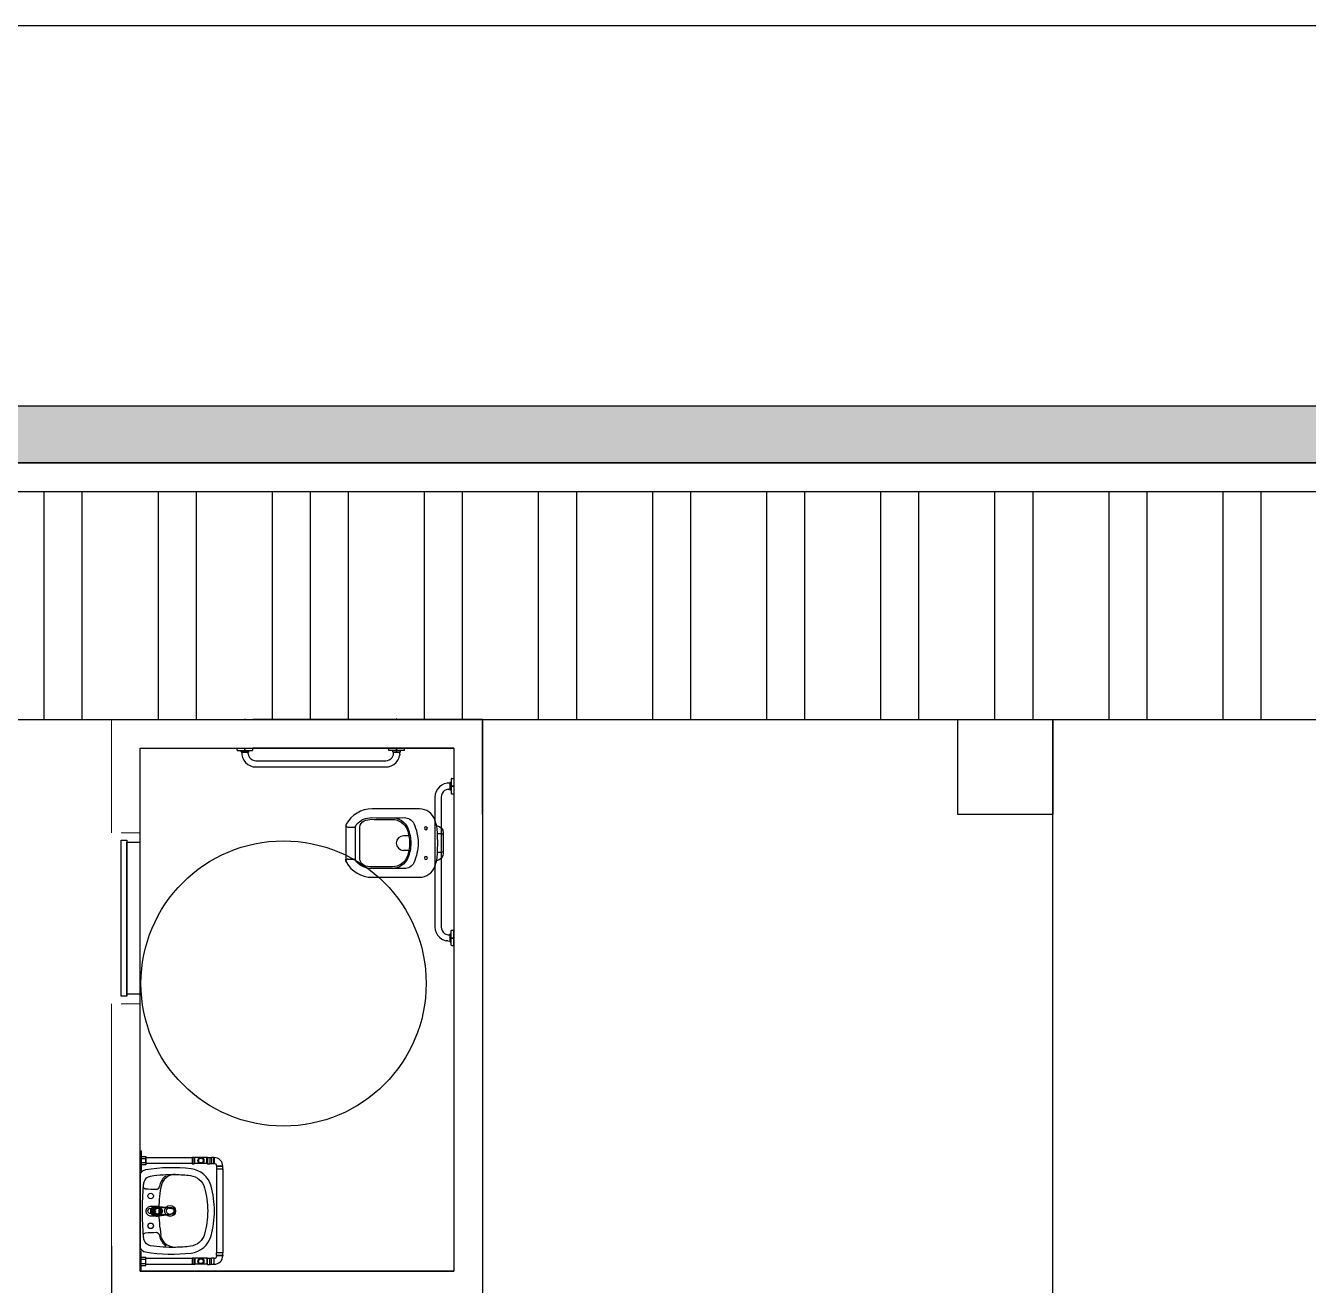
# Model space of a CAD drawing. Header units: inches. Extents: x -55 to 600, y -103 to 167.
# Drawn here: x 319.07 to 325.81, y 60.07 to 66.7 of the extents above; entities that cross this region are included whole.
import ezdxf

# ---------------------------------------------------------------- set-up
doc = ezdxf.new("R2010")
doc.units = ezdxf.units.IN
doc.header["$MEASUREMENT"] = 0
doc.linetypes.add('ACAD_ISO02W100', pattern=[15, 12, -3])
doc.linetypes.add('CONTINU', pattern=[0])
doc.layers.add('01', color=7, linetype='Continuous')

msp = doc.modelspace()

# ---------------------------------------------------------------- hatches: boundary and pattern name
h = msp.add_hatch()
h.set_pattern_fill('AR-SAND', scale=0.05)
h.set_pattern_definition([(37.5, (107.191186, 48.32949), (-0.003149668, 0.096341188), [0, -0.076, 0, -0.085, 0, -0.08125]), (7.5, (107.19119, 48.32949), (0.088488835, 0.1411073), [0, -0.041, 0, -0.0685, 0, -0.02625]), (327.5, (107.12969, 48.32949), (0.155707093, 0.000282953), [0, -0.025, 0, -0.09, 0, -0.1175]), (317.5, (107.12969, 48.32949), (0.15030633, 0.04388378), [0, -0.0125, 0, -0.059, 0, -0.0675])])
h.paths.add_polyline_path([(336.9784, 64.7009), (272.0784, 64.7009), (272.0784, 64.4009), (336.9784, 64.4009)])

# ---------------------------------------------------------------- linework, layer by layer
for p, q in [((266.9784, 66.7009), (341.9784, 66.7009)), ((272.0784, 64.7009), (341.9784, 64.7009)), ((272.3784, 64.4009), (336.6784, 64.4009)), ((308.7059, 64.2509), (336.5284, 64.2509)), ((308.7059, 64.2509), (336.5284, 64.2509)), ((308.7059, 63.0509), (335.3284, 63.0509)), ((321.4672, 62.5509), (321.4672, 63.0509)), ((321.4672, 63.0509), (321.4672, 60.2809)), ((323.9672, 62.5509), (323.9672, 63.0509)), ((324.4672, 57.0985), (324.4672, 63.0509)), ((321.3172, 62.9009), (321.3172, 60.4309)), ((321.3172, 62.9009), (321.3172, 62.6509)), ((319.5172, 60.2809), (319.5172, 59.8685)), ((321.4672, 60.2809), (321.4672, 59.8685)), ((319.6673, 60.1497), (321.3173, 60.1497)), ((321.4672, 60.1497), (321.4674, 60.1497))]:
    msp.add_line(p, q)
at = {"linetype": 'ACAD_ISO02W100'}
for p, q in [((319.1633, 63.0509), (319.1633, 64.2509)), ((319.3633, 63.0509), (319.3633, 64.2509)), ((319.7633, 63.0509), (319.7633, 64.2509)), ((319.9633, 63.0509), (319.9633, 64.2509)), ((320.3633, 63.0509), (320.3633, 64.2509)), ((320.5633, 63.0509), (320.5633, 64.2509)), ((320.5633, 63.0509), (320.5633, 64.2509)), ((320.7633, 63.0509), (320.7633, 64.2509)), ((321.1633, 63.0509), (321.1633, 64.2509)), ((321.3633, 63.0509), (321.3633, 64.2509)), ((321.7633, 63.0509), (321.7633, 64.2509)), ((321.9633, 63.0509), (321.9633, 64.2509)), ((322.3633, 63.0509), (322.3633, 64.2509)), ((322.3633, 63.0509), (322.3633, 64.2509)), ((322.5633, 63.0509), (322.5633, 64.2509)), ((322.5633, 63.0509), (322.5633, 64.2509)), ((322.9633, 63.0509), (322.9633, 64.2509)), ((323.1633, 63.0509), (323.1633, 64.2509)), ((323.5633, 63.0509), (323.5633, 64.2509)), ((323.7633, 63.0509), (323.7633, 64.2509)), ((324.1633, 63.0509), (324.1633, 64.2509)), ((324.1633, 63.0509), (324.1633, 64.2508)), ((324.3633, 63.0509), (324.3633, 64.2509)), ((324.3633, 63.0509), (324.3633, 64.2508)), ((324.7633, 63.0509), (324.7633, 64.2508)), ((324.9633, 63.0509), (324.9633, 64.2508)), ((325.3633, 63.0509), (325.3633, 64.2509)), ((325.5633, 63.0509), (325.5633, 64.2509))]:
    msp.add_line(p, q, dxfattribs=at)
at = {"color": 0}
for p, q in [((319.6732, 60.7422), (319.6972, 60.7422)), ((319.6732, 60.7203), (319.6972, 60.7203)), ((319.9524, 60.7478), (319.9549, 60.7471)), ((319.9524, 60.7478), (319.9524, 60.7147)), ((320.0188, 60.7471), (319.9549, 60.7471)), ((319.9549, 60.7154), (319.9549, 60.7471)), ((320.0214, 60.7478), (320.0188, 60.7471)), ((320.0188, 60.7154), (320.0188, 60.7471)), ((320.0214, 60.7478), (320.0334, 60.7478)), ((320.0214, 60.7478), (320.0214, 60.7147)), ((320.0334, 60.7478), (320.0334, 60.7147)), ((320.0334, 60.7471), (320.0424, 60.7471)), ((320.0424, 60.7478), (320.0424, 60.7147)), ((320.0544, 60.7478), (320.0424, 60.7478)), ((320.0544, 60.7147), (320.0544, 60.7478)), ((320.0544, 60.7478), (320.0569, 60.7471)), ((320.0569, 60.7471), (320.0569, 60.7154)), ((319.9525, 60.7147), (319.9549, 60.7154)), ((320.0188, 60.7154), (319.9549, 60.7154)), ((320.0214, 60.7147), (320.0188, 60.7154)), ((320.0214, 60.7147), (320.0334, 60.7147)), ((320.0334, 60.7154), (320.0424, 60.7154)), ((320.0544, 60.7147), (320.0424, 60.7147)), ((320.0544, 60.7147), (320.0569, 60.7154)), ((320.0698, 60.6992), (320.0705, 60.7018)), ((320.1023, 60.7018), (320.0705, 60.7018)), ((320.1029, 60.6992), (320.1023, 60.7018)), ((319.6672, 60.2527), (319.6732, 60.2527)), ((319.6732, 60.1497), (319.6732, 60.2527)), ((320.1029, 60.2452), (320.0698, 60.2452)), ((320.0698, 60.2332), (320.0698, 60.2452)), ((320.1029, 60.2332), (320.1029, 60.2452)), ((319.6732, 60.2231), (319.6972, 60.2231)), ((319.6732, 60.2122), (319.6972, 60.2122)), ((319.6732, 60.1903), (319.6972, 60.1903)), ((319.6732, 60.1794), (319.6972, 60.1794)), ((319.6972, 60.1794), (319.6972, 60.2231)), ((319.6972, 60.2171), (319.9404, 60.2171)), ((319.6972, 60.1854), (319.9404, 60.1854)), ((319.9524, 60.2178), (319.9404, 60.2178)), ((319.9404, 60.2178), (319.9404, 60.1847)), ((319.9524, 60.1847), (319.9404, 60.1847)), ((319.9524, 60.1847), (319.9524, 60.2178)), ((319.9524, 60.1847), (319.9549, 60.1854)), ((319.9525, 60.2178), (319.9549, 60.2171)), ((319.9549, 60.2171), (319.9549, 60.1854)), ((320.0188, 60.2171), (319.9549, 60.2171)), ((320.0188, 60.1854), (319.9549, 60.1854)), ((320.0214, 60.2178), (320.0188, 60.2171)), ((320.0188, 60.2171), (320.0188, 60.1854)), ((320.0214, 60.1847), (320.0188, 60.1854)), ((320.0214, 60.1847), (320.0214, 60.2178)), ((320.0214, 60.2178), (320.0334, 60.2178)), ((320.0214, 60.1847), (320.0334, 60.1847)), ((320.0334, 60.1847), (320.0334, 60.2178)), ((320.0334, 60.2171), (320.0424, 60.2171)), ((320.0334, 60.1854), (320.0424, 60.1854)), ((320.0424, 60.1847), (320.0424, 60.2178)), ((320.0544, 60.2178), (320.0424, 60.2178)), ((320.0544, 60.1847), (320.0424, 60.1847)), ((320.0544, 60.2178), (320.0544, 60.1847)), ((320.0544, 60.2178), (320.0569, 60.2171)), ((320.0544, 60.1847), (320.0569, 60.1853)), ((320.0569, 60.1853), (320.0569, 60.2171)), ((320.0698, 60.2332), (320.1029, 60.2332)), ((320.0698, 60.2332), (320.0705, 60.2307)), ((320.1023, 60.2307), (320.0705, 60.2307)), ((320.1029, 60.2332), (320.1023, 60.2307)), ((319.6672, 60.1497), (319.6732, 60.1497))]:
    msp.add_line(p, q, dxfattribs=at)
at = {"ltscale": 3}
msp.add_line((319.6672, 60.2527), (319.6672, 60.1497), dxfattribs=at)
for points in [[(272.0784, 64.4009), (272.0784, 64.7009), (337.1284, 64.7009)], [(272.0784, 55.8838), (272.0784, 64.7009), (336.9784, 64.7009), (336.9784, 52.7338)], [(336.6784, 64.4009), (272.3784, 64.4009)], [(272.3784, 55.8838), (272.3784, 64.4009), (336.6784, 64.4009)], [(272.5284, 55.7338), (272.5284, 64.2509), (336.5284, 64.2509)], [(335.3284, 64.2509), (335.3284, 44.8354), (273.7284, 44.8354), (273.7284, 63.0509), (335.3284, 63.0509)], [(323.9672, 63.0509), (324.4672, 63.0509), (324.4672, 62.5509), (323.9672, 62.5509)]]:
    msp.add_lwpolyline(points)
at = {"linetype": 'CONTINU'}
for points in [[(320.1783, 63.0509), (320.2595, 63.0509)], [(320.2173, 63.0539), (320.2189, 63.0539)], [(321.4672, 63.0509), (320.2595, 63.0509)], [(321.018, 63.0539), (321.0165, 63.0539)], [(320.1783, 62.9009), (320.2595, 62.9009)], [(320.1783, 62.8897), (320.1783, 62.9009)], [(320.1783, 62.8897), (320.1785, 62.8887)], [(320.1785, 62.8887), (320.1793, 62.888)], [(320.1793, 62.888), (320.1803, 62.8877)], [(320.1803, 62.8877), (320.2173, 62.8877)], [(320.1988, 62.8818), (320.1988, 62.8877)], [(320.1988, 62.8818), (320.2386, 62.8818)], [(320.1988, 62.8818), (320.1991, 62.8808)], [(320.1991, 62.8808), (320.1998, 62.8801)], [(320.1998, 62.8801), (320.2009, 62.8798)], [(320.2009, 62.8798), (320.2366, 62.8798)], [(320.2022, 62.8798), (320.2027, 62.8653)], [(320.2173, 62.8877), (320.2173, 62.9009)], [(320.2173, 62.8979), (320.2189, 62.8979)], [(320.2189, 62.8877), (320.2189, 62.9009)], [(320.2189, 62.8877), (320.2575, 62.8877)], [(320.2352, 62.8706), (320.2352, 62.8798)], [(320.2366, 62.8798), (320.2376, 62.8801)], [(320.2376, 62.8801), (320.2383, 62.8808)], [(320.2383, 62.8808), (320.2386, 62.8818)], [(320.2386, 62.8818), (320.2386, 62.8877)], [(320.2575, 62.8877), (320.2585, 62.888)], [(320.2585, 62.888), (320.2592, 62.8887)], [(320.2592, 62.8887), (320.2595, 62.8897)], [(321.3172, 62.9009), (320.2595, 62.9009)], [(320.2595, 62.8897), (320.2595, 62.9009)], [(320.9759, 62.8897), (320.9759, 62.9009)], [(320.9761, 62.8887), (320.9759, 62.8897)], [(320.9769, 62.888), (320.9761, 62.8887)], [(320.9779, 62.8877), (320.9769, 62.888)], [(321.0165, 62.8877), (320.9779, 62.8877)], [(320.9967, 62.8818), (320.9967, 62.8877)], [(320.9967, 62.8818), (321.0365, 62.8818)], [(320.9967, 62.8818), (320.997, 62.8808)], [(320.997, 62.8808), (320.9977, 62.8801)], [(320.9977, 62.8801), (320.9988, 62.8798)], [(320.9988, 62.8798), (321.0345, 62.8798)], [(321.0002, 62.8706), (321.0002, 62.8798)], [(321.0165, 62.8818), (321.0165, 62.9009)], [(321.018, 62.8979), (321.0165, 62.8979)], [(321.018, 62.8818), (321.018, 62.9009)], [(321.0551, 62.8877), (321.018, 62.8877)], [(321.0328, 62.869), (321.0331, 62.8798)], [(321.0345, 62.8798), (321.0355, 62.8801)], [(321.0355, 62.8801), (321.0362, 62.8808)], [(321.0362, 62.8808), (321.0365, 62.8818)], [(321.0365, 62.8818), (321.0365, 62.8877)], [(321.0561, 62.888), (321.0551, 62.8877)], [(321.0568, 62.8887), (321.0561, 62.888)], [(321.0571, 62.8897), (321.0568, 62.8887)], [(321.0571, 62.8897), (321.0571, 62.9009)], [(320.2027, 62.8653), (320.2062, 62.8508)], [(320.2062, 62.8508), (320.2127, 62.837)], [(320.2127, 62.837), (320.2221, 62.8246)], [(320.2221, 62.8246), (320.2339, 62.8145)], [(320.2339, 62.8145), (320.2472, 62.8072)], [(320.2352, 62.8706), (320.2374, 62.8611)], [(320.2374, 62.8611), (320.2421, 62.8521)], [(320.2421, 62.8521), (320.2491, 62.8443)], [(320.2472, 62.8072), (320.2614, 62.8028)], [(320.2491, 62.8443), (320.2576, 62.8387)], [(320.2576, 62.8387), (320.2667, 62.8354)], [(320.2667, 62.8354), (320.2758, 62.8344)], [(320.2758, 62.8344), (320.9595, 62.8344)], [(320.9595, 62.8344), (320.9687, 62.8354)], [(320.9687, 62.8354), (320.9778, 62.8387)], [(320.974, 62.8028), (320.9881, 62.8072)], [(320.9778, 62.8387), (320.9862, 62.8443)], [(320.9862, 62.8443), (320.9932, 62.8521)], [(320.9881, 62.8072), (321.0015, 62.8145)], [(321.0015, 62.8145), (321.0133, 62.8246)], [(321.0133, 62.8246), (321.0227, 62.837)], [(321.0227, 62.837), (321.0292, 62.8508)], [(321.0292, 62.8508), (321.0315, 62.8605)], [(320.2614, 62.8028), (320.2758, 62.8014)], [(320.2758, 62.8014), (320.9595, 62.8014)], [(320.9595, 62.8014), (320.974, 62.8028)], [(321.3043, 62.7398), (321.304, 62.7388)], [(321.3051, 62.7405), (321.3043, 62.7398)], [(321.3061, 62.7408), (321.3051, 62.7405)], [(321.3061, 62.7408), (321.3172, 62.7408)], [(321.3172, 62.7408), (321.3172, 62.6596)], [(321.2235, 62.6718), (321.2191, 62.6577)], [(321.2308, 62.6852), (321.2235, 62.6718)], [(321.241, 62.697), (321.2308, 62.6852)], [(321.2533, 62.7064), (321.241, 62.697)], [(321.2671, 62.7129), (321.2533, 62.7064)], [(321.2684, 62.6769), (321.2607, 62.6699)], [(321.2816, 62.7164), (321.2671, 62.7129)], [(321.2775, 62.6817), (321.2684, 62.6769)], [(321.2869, 62.6839), (321.2775, 62.6817)], [(321.2961, 62.7169), (321.2816, 62.7164)], [(321.2869, 62.6839), (321.2961, 62.6839)], [(321.2964, 62.7192), (321.2961, 62.7182)], [(321.2961, 62.7182), (321.2961, 62.6825)], [(321.2961, 62.6825), (321.2964, 62.6814)], [(321.2972, 62.72), (321.2964, 62.7192)], [(321.2964, 62.6814), (321.2972, 62.6807)], [(321.2982, 62.7202), (321.2972, 62.72)], [(321.2972, 62.6807), (321.2982, 62.6804)], [(321.2982, 62.7202), (321.2982, 62.6804)], [(321.2982, 62.7202), (321.304, 62.7202)], [(321.2982, 62.6804), (321.304, 62.6804)], [(321.304, 62.7388), (321.304, 62.7017)], [(321.304, 62.7017), (321.3172, 62.7017)], [(321.304, 62.7002), (321.304, 62.6616)], [(321.304, 62.7002), (321.3172, 62.7002)], [(321.3142, 62.7017), (321.3142, 62.7002)], [(321.2191, 62.6577), (321.2177, 62.6432)], [(321.2177, 62.6432), (321.2177, 61.9596)], [(321.2518, 62.6524), (321.2507, 62.6432)], [(321.2507, 62.6432), (321.2507, 61.9596)], [(321.255, 62.6615), (321.2518, 62.6524)], [(321.2607, 62.6699), (321.255, 62.6615)], [(321.304, 62.6616), (321.3043, 62.6606)], [(321.3043, 62.6606), (321.3051, 62.6599)], [(321.3051, 62.6599), (321.3061, 62.6596)], [(321.3061, 62.6596), (321.3172, 62.6596)], [(321.2177, 61.9596), (321.2191, 61.9451)], [(321.2191, 61.9451), (321.2235, 61.9309)], [(321.2235, 61.9309), (321.2308, 61.9176)], [(321.2507, 61.9596), (321.2518, 61.9504)], [(321.2518, 61.9504), (321.255, 61.9413)], [(321.255, 61.9413), (321.2607, 61.9328)], [(321.2607, 61.9328), (321.2684, 61.9259)], [(321.304, 61.9412), (321.3043, 61.9422)], [(321.304, 61.9026), (321.304, 61.9412)], [(321.3043, 61.9422), (321.3051, 61.9429)], [(321.3051, 61.9429), (321.3061, 61.9432)], [(321.3061, 61.9432), (321.3172, 61.9432)], [(321.3172, 61.862), (321.3172, 61.9432)], [(321.2308, 61.9176), (321.241, 61.9058)], [(321.241, 61.9058), (321.2533, 61.8964)], [(321.2533, 61.8964), (321.2671, 61.8899)], [(321.2671, 61.8899), (321.2768, 61.8876)], [(321.2854, 61.8863), (321.2961, 61.8859)], [(321.2869, 61.9189), (321.2961, 61.9189)], [(321.2964, 61.9213), (321.2961, 61.9203)], [(321.2961, 61.9203), (321.2961, 61.8846)], [(321.2961, 61.8846), (321.2964, 61.8835)], [(321.2972, 61.9221), (321.2964, 61.9213)], [(321.2964, 61.8835), (321.2972, 61.8828)], [(321.2982, 61.9223), (321.2972, 61.9221)], [(321.2972, 61.8828), (321.2982, 61.8825)], [(321.2982, 61.9223), (321.2982, 61.8825)], [(321.2982, 61.9223), (321.304, 61.9223)], [(321.2982, 61.8825), (321.304, 61.8825)], [(321.304, 61.9026), (321.3172, 61.9026)], [(321.304, 61.864), (321.304, 61.9011)], [(321.304, 61.9011), (321.3172, 61.9011)], [(321.3043, 61.863), (321.304, 61.864)], [(321.3051, 61.8622), (321.3043, 61.863)], [(321.3061, 61.862), (321.3051, 61.8622)], [(321.3142, 61.9011), (321.3142, 61.9026)], [(321.3061, 61.862), (321.3172, 61.862)], [(319.7557, 60.4393), (319.7268, 60.4393), (319.7214, 60.4394), (319.7209, 60.4395), (319.7161, 60.4406), (319.7158, 60.4408), (319.7115, 60.4428), (319.7113, 60.4429), (319.708, 60.4452), (319.7071, 60.446), (319.7053, 60.4479), (319.7035, 60.45), (319.7031, 60.4506), (319.7014, 60.4535), (319.7009, 60.4546), (319.7002, 60.4563), (319.6993, 60.4593), (319.6992, 60.4597), (319.6988, 60.4622), (319.6986, 60.4652), (319.6988, 60.4681), (319.6992, 60.4706), (319.6993, 60.4711), (319.7002, 60.474), (319.7009, 60.4757), (319.7014, 60.4769), (319.7031, 60.4797), (319.7035, 60.4803), (319.7053, 60.4825), (319.7071, 60.4843), (319.708, 60.4851), (319.7113, 60.4875), (319.7115, 60.4876), (319.7158, 60.4896), (319.7161, 60.4897), (319.7209, 60.4908), (319.7214, 60.4909), (319.7268, 60.491), (319.7557, 60.491)], [(319.7492, 60.4394), (319.7494, 60.4394), (319.7489, 60.4393), (319.7473, 60.4392), (319.7458, 60.4393), (319.7444, 60.4394), (319.7438, 60.4394), (319.7427, 60.4396), (319.7412, 60.44), (319.7401, 60.4403), (319.7398, 60.4404), (319.739, 60.4406), (319.7384, 60.4409), (319.7371, 60.4415), (319.736, 60.442), (319.7358, 60.4421), (319.7347, 60.4428), (319.7345, 60.4429), (319.7337, 60.4435), (319.7323, 60.4445), (319.7316, 60.4451), (319.7306, 60.446), (319.7298, 60.4469), (319.7291, 60.4477), (319.7282, 60.4488), (319.7274, 60.45), (319.7269, 60.4507), (319.7265, 60.4515), (319.7258, 60.4527), (319.7249, 60.4546), (319.7248, 60.4548), (319.7245, 60.4557), (319.7241, 60.4568), (319.7235, 60.4589), (319.7234, 60.4597), (319.7233, 60.4603), (319.7231, 60.461), (319.7229, 60.4631), (319.7228, 60.4652), (319.7229, 60.4673), (319.7231, 60.4694), (319.7233, 60.47), (319.7234, 60.4706), (319.7235, 60.4715), (319.7241, 60.4735), (319.7245, 60.4746), (319.7248, 60.4756), (319.7249, 60.4757), (319.7258, 60.4776), (319.7265, 60.4789), (319.7269, 60.4796), (319.7274, 60.4803), (319.7282, 60.4816), (319.7291, 60.4826), (319.7298, 60.4834), (319.7306, 60.4843), (319.7316, 60.4852), (319.7323, 60.4858), (319.7337, 60.4869), (319.7345, 60.4875), (319.7347, 60.4876), (319.7358, 60.4882), (319.736, 60.4883), (319.7371, 60.4889), (319.7384, 60.4895), (319.739, 60.4897), (319.7398, 60.49), (319.7401, 60.4901), (319.7412, 60.4904), (319.7427, 60.4907), (319.7438, 60.4909), (319.7444, 60.491), (319.7458, 60.4911), (319.7473, 60.4911), (319.7489, 60.491), (319.7492, 60.491), (319.7492, 60.491)], [(319.7346, 60.4841), (319.7346, 60.4841), (319.7342, 60.4838), (319.732, 60.4817), (319.7319, 60.4817), (319.7301, 60.4795), (319.7296, 60.4789), (319.7291, 60.4781), (319.7285, 60.4772), (319.7278, 60.4758), (319.7274, 60.4749), (319.727, 60.4741), (319.7265, 60.4725), (319.7264, 60.4724), (319.7258, 60.4701), (319.7258, 60.4697), (319.7256, 60.4688), (319.7255, 60.4677), (319.7253, 60.4652), (319.7255, 60.4627), (319.7256, 60.4615), (319.7258, 60.4606), (319.7258, 60.4602), (319.7264, 60.458), (319.7265, 60.4578), (319.727, 60.4562), (319.7274, 60.4555), (319.7278, 60.4546), (319.7285, 60.4531), (319.7291, 60.4522), (319.7296, 60.4515), (319.7301, 60.4508), (319.7319, 60.4487), (319.732, 60.4486), (319.7342, 60.4465), (319.7346, 60.4463), (319.7346, 60.4462)], [(319.7592, 60.4499), (319.7571, 60.4501), (319.7563, 60.4502), (319.7551, 60.4505), (319.7535, 60.4511), (319.7532, 60.4512), (319.7515, 60.4521), (319.751, 60.4525), (319.7499, 60.4533), (319.7488, 60.4544), (319.7485, 60.4547), (319.7473, 60.4562), (319.747, 60.4567), (319.7463, 60.4578), (319.7456, 60.4593), (319.7455, 60.4596), (319.7449, 60.4614), (319.7448, 60.4622), (319.7446, 60.4633), (319.7445, 60.4652), (319.7446, 60.4673), (319.7448, 60.4682), (319.7451, 60.4694), (319.7456, 60.471), (319.7457, 60.4713), (319.7466, 60.4731), (319.747, 60.4737), (319.7478, 60.4748), (319.7488, 60.476), (319.7491, 60.4762), (319.7505, 60.4775), (319.751, 60.4779), (319.7521, 60.4786), (319.7535, 60.4793), (319.7538, 60.4794), (319.7555, 60.48), (319.7563, 60.4801), (319.7573, 60.4803), (319.7592, 60.4804)], [(319.7489, 60.4646), (319.7488, 60.4644), (319.7487, 60.4642), (319.7485, 60.464), (319.7484, 60.4639), (319.7482, 60.4638), (319.748, 60.4637), (319.7479, 60.4637), (319.7477, 60.4636), (319.7475, 60.4636), (319.7472, 60.4636), (319.747, 60.4637), (319.7469, 60.4637), (319.7468, 60.4638), (319.7466, 60.4639), (319.7464, 60.464), (319.7462, 60.4642), (319.7461, 60.4644), (319.746, 60.4646), (319.746, 60.4647), (319.7459, 60.4649), (319.7459, 60.4652), (319.7459, 60.4654), (319.746, 60.4657), (319.746, 60.4658), (319.7461, 60.4659), (319.7462, 60.4661), (319.7464, 60.4663), (319.7466, 60.4665), (319.7468, 60.4666), (319.7469, 60.4666), (319.747, 60.4667), (319.7472, 60.4667), (319.7475, 60.4668), (319.7477, 60.4667), (319.7479, 60.4667), (319.748, 60.4666), (319.7482, 60.4666), (319.7484, 60.4665), (319.7485, 60.4663), (319.7487, 60.4661), (319.7488, 60.4659), (319.7489, 60.4658), (319.7489, 60.4657), (319.749, 60.4654), (319.749, 60.4652), (319.749, 60.4649), (319.7489, 60.4647)], [(319.7517, 60.4911), (319.7579, 60.4911)], [(319.7583, 60.4805), (319.7583, 60.4804), (319.7592, 60.4804), (319.7612, 60.4803), (319.762, 60.4801), (319.7632, 60.4798), (319.7648, 60.4793), (319.7651, 60.4791), (319.7668, 60.4782), (319.7673, 60.4779), (319.7684, 60.477), (319.7695, 60.476), (319.7698, 60.4757), (319.771, 60.4742), (319.7714, 60.4737), (319.772, 60.4725), (319.7727, 60.471), (319.7728, 60.4708), (319.7734, 60.4689), (319.7735, 60.4682), (319.7737, 60.4671), (319.7738, 60.4652), (319.7737, 60.463), (319.7735, 60.4622), (319.7733, 60.461), (319.7727, 60.4593), (319.7726, 60.459), (319.7717, 60.4572), (319.7714, 60.4567), (319.7706, 60.4556), (319.7695, 60.4544), (319.7693, 60.4541), (319.7678, 60.4528), (319.7673, 60.4525), (319.7662, 60.4518), (319.7648, 60.4511), (319.7645, 60.451), (319.7628, 60.4504), (319.762, 60.4502), (319.761, 60.45), (319.7592, 60.4499)], [(319.7592, 60.4499), (319.7583, 60.4499), (319.7583, 60.4498)], [(319.7709, 60.4636), (319.7706, 60.4636), (319.7704, 60.4637), (319.7703, 60.4637), (319.7702, 60.4638), (319.7699, 60.4639), (319.7698, 60.464), (319.7696, 60.4642), (319.7695, 60.4644), (319.7694, 60.4646), (319.7694, 60.4647), (319.7693, 60.4649), (319.7693, 60.4652), (319.7693, 60.4654), (319.7694, 60.4657), (319.7694, 60.4658), (319.7695, 60.4659), (319.7696, 60.4661), (319.7698, 60.4663), (319.7699, 60.4665), (319.7702, 60.4666), (319.7703, 60.4666), (319.7704, 60.4667), (319.7706, 60.4667), (319.7709, 60.4668), (319.7711, 60.4667), (319.7713, 60.4667), (319.7714, 60.4666), (319.7716, 60.4666), (319.7718, 60.4665), (319.7719, 60.4663), (319.7721, 60.4661), (319.7722, 60.4659), (319.7723, 60.4658), (319.7723, 60.4657), (319.7724, 60.4654), (319.7724, 60.4652), (319.7724, 60.4649), (319.7723, 60.4647), (319.7723, 60.4646), (319.7722, 60.4644), (319.7721, 60.4642), (319.7719, 60.464), (319.7718, 60.4639), (319.7716, 60.4638)], [(319.7714, 60.4637), (319.7713, 60.4637), (319.7711, 60.4636)], [(319.7802, 60.4857), (319.7793, 60.4857), (319.7785, 60.4857), (319.7784, 60.4857), (319.7778, 60.4857), (319.7772, 60.4858), (319.7768, 60.4858), (319.7723, 60.4863)], [(319.7756, 60.4834), (319.7757, 60.4835)], [(319.7764, 60.4878), (319.7778, 60.4876), (319.7792, 60.4874), (319.7799, 60.4874), (319.7813, 60.4872), (319.7828, 60.487), (319.7872, 60.4865), (319.7917, 60.486), (319.7962, 60.4855), (319.7984, 60.4853), (319.8007, 60.485), (319.8029, 60.4848), (319.8052, 60.4845), (319.8096, 60.484), (319.8135, 60.4836), (319.8158, 60.4833), (319.8181, 60.4831), (319.8205, 60.4829), (319.8228, 60.4826)], [(319.7764, 60.4426), (319.7778, 60.4427), (319.7792, 60.4429), (319.7799, 60.443), (319.7813, 60.4431), (319.7828, 60.4433), (319.7872, 60.4438), (319.7917, 60.4443), (319.7962, 60.4448), (319.7984, 60.4451), (319.8007, 60.4453), (319.8029, 60.4456), (319.8052, 60.4459), (319.8096, 60.4464), (319.8135, 60.4468), (319.8158, 60.447), (319.8181, 60.4473), (319.8205, 60.4475), (319.8228, 60.4477)], [(319.7782, 60.4802), (319.7782, 60.4803)], [(319.7809, 60.4857), (319.7815, 60.4856), (319.7822, 60.4856), (319.7856, 60.4852), (319.7891, 60.4848), (319.7956, 60.4841), (319.7994, 60.4836)], [(319.7994, 60.4467), (319.7956, 60.4463), (319.7925, 60.4459), (319.7856, 60.4451), (319.7822, 60.4447), (319.7815, 60.4447), (319.7809, 60.4447)], [(319.8165, 60.4816), (319.8204, 60.4812), (319.8225, 60.4809), (319.8242, 60.4807), (319.8262, 60.4805), (319.8281, 60.4803), (319.8301, 60.4801), (319.832, 60.4799), (319.834, 60.4797), (319.836, 60.4795), (319.8366, 60.4794), (319.8372, 60.4793), (319.8377, 60.4792), (319.8383, 60.4791)], [(319.8184, 60.449), (319.8225, 60.4494), (319.8242, 60.4496), (319.8262, 60.4499), (319.8281, 60.4501), (319.8301, 60.4503), (319.832, 60.4505), (319.834, 60.4507), (319.836, 60.4508), (319.8366, 60.4509), (319.8372, 60.451), (319.8377, 60.4511), (319.8383, 60.4513)], [(319.8429, 60.45), (319.8421, 60.4497), (319.8412, 60.4495), (319.8404, 60.4494), (319.8396, 60.4493), (319.8378, 60.4491), (319.836, 60.4489), (319.8342, 60.4488), (319.8324, 60.4486), (319.83, 60.4484), (319.8276, 60.4482)], [(319.8429, 60.4804), (319.8421, 60.4806), (319.8412, 60.4808), (319.8404, 60.481), (319.8396, 60.4811), (319.8378, 60.4812), (319.836, 60.4814), (319.8342, 60.4816), (319.8324, 60.4817), (319.83, 60.482)], [(319.8392, 60.4787), (319.8397, 60.4785), (319.8401, 60.4783), (319.8405, 60.4781), (319.8409, 60.4779), (319.841, 60.4778), (319.8414, 60.4775), (319.8419, 60.4772), (319.8424, 60.4768), (319.8428, 60.4764), (319.843, 60.4762), (319.8432, 60.476), (319.8435, 60.4756), (319.8437, 60.4755), (319.8439, 60.4752), (319.8442, 60.4748), (319.8444, 60.4744), (319.8447, 60.474), (319.845, 60.4735), (319.8452, 60.473)], [(319.8452, 60.4573), (319.845, 60.4568), (319.8447, 60.4563), (319.8444, 60.4559), (319.8442, 60.4555), (319.8439, 60.4551), (319.8437, 60.4549), (319.8435, 60.4547), (319.8432, 60.4543), (319.843, 60.4542), (319.8428, 60.4539), (319.8424, 60.4535), (319.8419, 60.4532), (319.8414, 60.4528), (319.841, 60.4525), (319.8409, 60.4525), (319.8405, 60.4522), (319.8401, 60.452), (319.8397, 60.4518), (319.8392, 60.4516)], [(319.8518, 60.4697), (319.8517, 60.47), (319.8517, 60.4703), (319.8516, 60.4706), (319.8514, 60.4715), (319.8512, 60.4723), (319.851, 60.4729), (319.8509, 60.4732), (319.8506, 60.4738), (319.8505, 60.474), (319.8501, 60.4748), (319.8496, 60.4755), (319.8493, 60.4759), (319.8491, 60.4762), (319.8488, 60.4765), (319.8485, 60.4768), (319.8479, 60.4774), (319.8472, 60.478), (319.8468, 60.4783), (319.8466, 60.4785), (319.8464, 60.4786), (319.8459, 60.4789), (319.8452, 60.4793), (319.8445, 60.4797), (319.8437, 60.4801)], [(319.8514, 60.4715), (319.8517, 60.4705), (319.8518, 60.4697), (319.8519, 60.4689), (319.8519, 60.468), (319.8519, 60.4671), (319.8519, 60.4661), (319.8519, 60.4652), (319.8519, 60.4642), (319.8519, 60.4633), (319.8519, 60.4623), (319.8519, 60.4615), (319.8518, 60.4606), (319.8517, 60.4598), (319.8514, 60.4589), (319.8512, 60.458), (319.851, 60.4574), (319.8509, 60.4572), (319.8506, 60.4565), (319.8505, 60.4564), (319.8501, 60.4556), (319.8496, 60.4549), (319.8493, 60.4544), (319.8491, 60.4542), (319.8488, 60.4538), (319.8485, 60.4535), (319.8479, 60.4529), (319.8472, 60.4523), (319.8468, 60.452), (319.8466, 60.4519), (319.8464, 60.4517), (319.8459, 60.4514), (319.8452, 60.451), (319.8445, 60.4506), (319.8437, 60.4503)], [(319.8458, 60.4588), (319.846, 60.4593), (319.846, 60.4596), (319.8461, 60.4599), (319.8462, 60.4604), (319.8463, 60.4609), (319.8463, 60.4614), (319.8464, 60.4617), (319.8464, 60.4622), (319.8464, 60.4626), (319.8464, 60.4629), (319.8464, 60.4633), (319.8464, 60.4644), (319.8464, 60.4652), (319.8464, 60.4655), (319.8464, 60.4665), (319.8464, 60.4671), (319.8464, 60.4674), (319.8464, 60.4677), (319.8464, 60.4682), (319.8464, 60.4686), (319.8463, 60.4689), (319.8463, 60.4695), (319.8462, 60.47), (319.8461, 60.4705), (319.846, 60.4707), (319.846, 60.471), (319.8458, 60.4715)], [(319.8518, 60.4607), (319.8517, 60.4604), (319.8517, 60.4601), (319.8516, 60.4598), (319.8514, 60.4589)], [(319.8518, 60.4689), (319.8518, 60.4686), (319.8519, 60.468), (319.8519, 60.4674), (319.8519, 60.4667), (319.8519, 60.466), (319.8519, 60.4652), (319.8519, 60.4637), (319.8519, 60.4629), (319.8519, 60.4623), (319.8519, 60.4619), (319.8518, 60.4614)], [(319.7517, 60.4392), (319.7579, 60.4392)], [(319.7723, 60.444), (319.7768, 60.4446), (319.7772, 60.4446), (319.7778, 60.4446), (319.7784, 60.4446), (319.779, 60.4446), (319.7796, 60.4447), (319.7802, 60.4447)]]:
    msp.add_lwpolyline(points, dxfattribs=at)
at = {"linetype": 'Continuous'}
for points in [[(320.9932, 62.8521), (320.9969, 62.8586)], [(320.9969, 62.8586), (320.9993, 62.8648)], [(320.9993, 62.8648), (321.0002, 62.8706)], [(321.0328, 62.869), (321.0315, 62.8605)], [(321.2684, 61.9259), (321.2749, 61.9221)], [(321.2749, 61.9221), (321.2811, 61.9198)], [(321.2854, 61.8863), (321.2768, 61.8876)], [(321.2811, 61.9198), (321.2869, 61.9189)]]:
    msp.add_lwpolyline(points, dxfattribs=at)
at = {"color": 0}
for points in [[(319.6672, 60.7827), (319.6732, 60.7827), (319.6732, 60.6797), (319.6672, 60.6797)], [(319.6972, 60.7094), (319.6732, 60.7094), (319.6732, 60.7531), (319.6972, 60.7531)]]:
    msp.add_lwpolyline(points, close=True, dxfattribs=at)
at = {"ltscale": 3}
for points in [[(319.9404, 60.7154), (319.6972, 60.7154), (319.6972, 60.7471), (319.9404, 60.7471)], [(319.9524, 60.7478), (319.9404, 60.7478), (319.9404, 60.7147), (319.9524, 60.7147)], [(320.1022, 60.2452), (320.0705, 60.2452), (320.0705, 60.6872), (320.1022, 60.6872)]]:
    msp.add_lwpolyline(points, close=True, dxfattribs=at)
for points in [[(319.6958, 60.6818, 0.219089), (319.6672, 60.6622), (319.6672, 60.4662), (319.6672, 60.2703, 0.219089), (319.6958, 60.2507)], [(319.6962, 60.2507, 0.072907), (319.9355, 60.2447, 0.3044), (320.0403, 60.3351, 0.067106), (320.0579, 60.4662, 0.067106), (320.0403, 60.5973, 0.3044), (319.9355, 60.6877, 0.072907), (319.6962, 60.6818)], [(319.8538, 60.6579, 0.368026), (319.7772, 60.5956, 0.004431), (319.7752, 60.5839)], [(319.8036, 60.6406, 1.00211), (319.7978, 60.6465, 0.174065), (319.7691, 60.5971, 0.001782), (319.7682, 60.5924, -0.366077), (319.7518, 60.5787, -0.016844), (319.6961, 60.5811, -0.414698), (319.6846, 60.5944)], [(319.7758, 60.588, 0.045632), (319.7661, 60.4662, 0.048033), (319.777, 60.3382)], [(319.6846, 60.338, -0.414698), (319.6961, 60.3514, -0.016843), (319.7518, 60.3537, -0.366077), (319.7682, 60.3401, 0.001782), (319.7691, 60.3353, 0.174065), (319.7978, 60.286, 1.00211), (319.8036, 60.2919)], [(319.8538, 60.2745, -0.375471), (319.7769, 60.3388)]]:
    msp.add_lwpolyline(points, format="xyb")
for points in [[(319.6797, 60.4662, -0.019965), (319.6849, 60.5983, -0.043001), (319.6885, 60.6193, -0.302465), (319.7226, 60.6499, -0.041693), (319.8538, 60.6579, -0.024671), (319.9315, 60.6524, -0.304374), (320.0062, 60.5879, -0.067046), (320.0226, 60.4662, -0.067046), (320.0062, 60.3446, -0.304374), (319.9315, 60.2801, -0.02467), (319.8538, 60.2745, -0.041693), (319.7226, 60.2825, -0.302465), (319.6885, 60.3132, -0.043001), (319.6849, 60.3342, -0.019965)], [(319.7084, 60.5449, -1), (319.7374, 60.5449, -1)], [(319.7084, 60.4662, -1), (319.7374, 60.4662, -1)], [(319.7962, 60.4662, -1), (319.8541, 60.4662, -1)], [(319.8065, 60.4662, -1), (319.8438, 60.4662, -1)], [(319.7084, 60.3876, -1), (319.7374, 60.3876, -1)]]:
    msp.add_lwpolyline(points, format="xyb", close=True)
at = {"color": 0}
msp.add_lwpolyline([(320.0698, 60.6992), (320.0698, 60.6872), (320.1029, 60.6872), (320.1029, 60.6992), (320.0698, 60.6992)], dxfattribs=at)
for centre, radius in [((319.9869, 60.7312), 0.0159), ((319.9869, 60.7312), 0.0122), ((319.9869, 60.2012), 0.0159), ((319.9869, 60.2012), 0.0122)]:
    msp.add_circle(centre, radius, dxfattribs=at)
for centre, radius, start, end in [((320.0569, 60.7018), 0.0453, 359.99797, 90.00203), ((320.0569, 60.7018), 0.0136, 0, 90.47368), ((320.0569, 60.2307), 0.0136, 269.52632, 0), ((320.0569, 60.2307), 0.0453, 269.99797, 0.00203)]:
    msp.add_arc(centre, radius, start, end, dxfattribs=at)
at = {"linetype": 'CONTINU'}
for points, degree in [([(319.7256, 60.4652), (319.7256, 60.4691), (319.7264, 60.4729), (319.7279, 60.4764), (319.73, 60.4794), (319.7327, 60.482)], 5), ([(319.7256, 60.4652), (319.7256, 60.4612), (319.7264, 60.4574), (319.7279, 60.4539), (319.73, 60.4509), (319.7327, 60.4484)], 5), ([(319.7322, 60.449), (319.727, 60.4544), (319.7242, 60.4618), (319.7245, 60.4696), (319.7274, 60.4764), (319.7322, 60.4813)], 5), ([(319.7314, 60.4501), (319.727, 60.4553), (319.7248, 60.4618), (319.7248, 60.4687), (319.7271, 60.4752), (319.7314, 60.4803)], 5), ([(319.7267, 60.4652), (319.7267, 60.4737), (319.7301, 60.4816), (319.7359, 60.4876), (319.7435, 60.4911), (319.7517, 60.4911)], 5), ([(319.7517, 60.4392), (319.7435, 60.4392), (319.7359, 60.4427), (319.7301, 60.4488), (319.7267, 60.4567), (319.7267, 60.4652)], 5), ([(319.7269, 60.4729), (319.7271, 60.4736), (319.7274, 60.4743), (319.7278, 60.475), (319.7281, 60.4756), (319.7285, 60.4763)], 5), ([(319.7269, 60.4575), (319.7271, 60.4567), (319.7274, 60.456), (319.7278, 60.4554), (319.7281, 60.4547), (319.7285, 60.4541)], 5), ([(319.733, 60.4652), (319.733, 60.4737), (319.7363, 60.4816), (319.7421, 60.4876), (319.7497, 60.4911), (319.7579, 60.4911)], 5), ([(319.7579, 60.4392), (319.7497, 60.4392), (319.7421, 60.4427), (319.7363, 60.4488), (319.733, 60.4567), (319.733, 60.4652)], 5), ([(319.7377, 60.4652), (319.7377, 60.4724), (319.7405, 60.4792), (319.7455, 60.4844), (319.752, 60.4873), (319.759, 60.4873)], 5), ([(319.759, 60.443), (319.752, 60.443), (319.7455, 60.446), (319.7405, 60.4511), (319.7377, 60.4579), (319.7377, 60.4652)], 5), ([(319.7443, 60.4652), (319.7443, 60.4702), (319.7463, 60.4749), (319.7497, 60.4785), (319.7542, 60.4805), (319.7591, 60.4805)], 5), ([(319.7591, 60.4498), (319.7542, 60.4498), (319.7497, 60.4519), (319.7463, 60.4554), (319.7443, 60.4601), (319.7443, 60.4652)], 5), ([(319.7579, 60.4911), (319.7636, 60.4911), (319.7691, 60.4894), (319.7739, 60.4863), (319.7776, 60.482), (319.7801, 60.4769)], 5), ([(319.7801, 60.4534), (319.7775, 60.4481), (319.7735, 60.4438), (319.7687, 60.4408), (319.7633, 60.4392), (319.7579, 60.4392)], 5), ([(319.7608, 60.4803), (319.7604, 60.4804), (319.76, 60.4804), (319.7596, 60.4805), (319.7591, 60.4805), (319.7587, 60.4805)], 5), ([(319.7587, 60.4498), (319.7591, 60.4498), (319.7595, 60.4499), (319.7599, 60.4499), (319.7603, 60.4499), (319.7607, 60.45)], 5), ([(319.759, 60.4873), (319.766, 60.4873), (319.7725, 60.4844), (319.7774, 60.4792), (319.7803, 60.4724), (319.7803, 60.4652)], 5), ([(319.7803, 60.4652), (319.7803, 60.4579), (319.7774, 60.4511), (319.7725, 60.446), (319.766, 60.443), (319.759, 60.443)], 5), ([(319.7591, 60.4805), (319.7632, 60.4805), (319.7671, 60.479), (319.7703, 60.4763), (319.7725, 60.4728), (319.7734, 60.4687)], 5), ([(319.7709, 60.4559), (319.7691, 60.4535), (319.7669, 60.4517), (319.7644, 60.4504), (319.7618, 60.4498), (319.7591, 60.4498)], 5), ([(319.7682, 60.4888), (319.771, 60.4884), (319.7737, 60.4881), (319.7764, 60.4878)], 3), ([(319.7734, 60.4612), (319.773, 60.4599), (319.7725, 60.4585), (319.7719, 60.4573), (319.7711, 60.4562), (319.7702, 60.4551)], 5), ([(319.7737, 60.4634), (319.7737, 60.4628), (319.7736, 60.4623), (319.7735, 60.4617), (319.7733, 60.4612), (319.7732, 60.4606)], 5), ([(319.7733, 60.4694), (319.7734, 60.4688), (319.7735, 60.4683), (319.7736, 60.4678), (319.7737, 60.4673), (319.7738, 60.4667)], 5), ([(319.7738, 60.4652), (319.7738, 60.4647), (319.7738, 60.4642), (319.7738, 60.4638), (319.7737, 60.4633), (319.7737, 60.4628)], 5), ([(319.7738, 60.465), (319.7738, 60.465), (319.7738, 60.4651), (319.7738, 60.4651), (319.7738, 60.4651), (319.7738, 60.4652)], 5), ([(319.7782, 60.4501), (319.7782, 60.4501), (319.7782, 60.4501), (319.7782, 60.4501)], 3), ([(319.7801, 60.4769), (319.7802, 60.4769), (319.7803, 60.4769), (319.7803, 60.4769), (319.7803, 60.4768), (319.7802, 60.4767)], 5), ([(319.7801, 60.4534), (319.7802, 60.4534), (319.7803, 60.4534), (319.7803, 60.4535), (319.7803, 60.4535), (319.7802, 60.4536)], 5), ([(319.7809, 60.4857), (319.7807, 60.4857), (319.7804, 60.4857), (319.7802, 60.4857)], 3), ([(319.7802, 60.4767), (319.7813, 60.4745), (319.7821, 60.4722), (319.7826, 60.4699), (319.7829, 60.4675), (319.7829, 60.4652)], 5), ([(319.7829, 60.4652), (319.7829, 60.4627), (319.7826, 60.4603), (319.782, 60.4579), (319.7812, 60.4557), (319.7802, 60.4536)], 5), ([(319.8165, 60.4816), (319.8108, 60.4823), (319.8051, 60.483), (319.7994, 60.4836)], 3), ([(319.7994, 60.4467), (319.8057, 60.4475), (319.8121, 60.4482), (319.8184, 60.449)], 3), ([(319.8228, 60.4826), (319.8252, 60.4824), (319.8276, 60.4822), (319.83, 60.482)], 3), ([(319.8228, 60.4477), (319.8244, 60.4479), (319.826, 60.448), (319.8276, 60.4482)], 3), ([(319.8392, 60.4787), (319.8389, 60.4788), (319.8386, 60.479), (319.8383, 60.4791)], 3), ([(319.8383, 60.4513), (319.8386, 60.4514), (319.8389, 60.4515), (319.8392, 60.4516)], 3), ([(319.8437, 60.4801), (319.8435, 60.4802), (319.8432, 60.4803), (319.8429, 60.4804)], 3), ([(319.8437, 60.4503), (319.8435, 60.4502), (319.8432, 60.4501), (319.8429, 60.45)], 3), ([(319.8458, 60.4715), (319.8457, 60.472), (319.8455, 60.4725), (319.8452, 60.473)], 3), ([(319.8452, 60.4573), (319.8455, 60.4578), (319.8457, 60.4583), (319.8458, 60.4588)], 3), ([(319.8517, 60.4705), (319.8517, 60.4706), (319.8517, 60.4706), (319.8516, 60.4706)], 3), ([(319.8516, 60.4598), (319.8517, 60.4598), (319.8517, 60.4598), (319.8517, 60.4598)], 3), ([(319.8518, 60.4697), (319.8518, 60.4694), (319.8518, 60.4692), (319.8518, 60.4689)], 3), ([(319.8518, 60.4607), (319.8518, 60.4609), (319.8518, 60.4612), (319.8518, 60.4614)], 3), ([(319.7682, 60.4416), (319.771, 60.4419), (319.7737, 60.4422), (319.7764, 60.4426)], 3), ([(319.7802, 60.4447), (319.7804, 60.4447), (319.7807, 60.4447), (319.7809, 60.4447)], 3)]:
    msp.add_open_spline(points, degree=degree, dxfattribs=at)
at = {"layer": '01', "lineweight": 0}
for p, q in [((319.5172, 63.0509), (319.5172, 62.4559)), ((321.4672, 63.0509), (319.5172, 63.0509)), ((321.4672, 63.0509), (319.6672, 63.0509)), ((321.3172, 62.9009), (319.6672, 62.9009)), ((319.6672, 62.9009), (319.6672, 62.4559)), ((321.3172, 62.9009), (319.6672, 62.9009)), ((321.3172, 60.4309), (321.3172, 62.9009)), ((319.6672, 62.4559), (319.5672, 62.4559)), ((319.5172, 61.5559), (319.5172, 60.2809)), ((319.5672, 61.5559), (319.6672, 61.5559)), ((319.6672, 61.5559), (319.6672, 60.4309))]:
    msp.add_line(p, q, dxfattribs=at)
at = {"layer": '01'}
for p, q in [((320.7498, 62.495), (320.7498, 62.3067)), ((320.7498, 62.3067), (320.7498, 62.3165)), ((320.7598, 62.3165), (320.7954, 62.3165))]:
    msp.add_line(p, q, dxfattribs=at)
msp.add_lwpolyline([(319.5972, 61.5959), (319.5972, 62.4059), (319.6672, 62.4059), (319.6672, 62.9009), (321.3172, 62.9009), (321.3173, 60.1497), (319.6673, 60.1497), (319.6672, 61.6059), (319.5972, 61.6059)], dxfattribs=at)
for points in [[(319.6673, 60.1497), (319.6672, 62.9009), (321.3172, 62.9009), (321.3173, 60.1497)], [(319.5672, 61.5959), (319.5672, 62.4159), (319.5972, 62.4159), (319.5972, 61.5959)]]:
    msp.add_lwpolyline(points, close=True, dxfattribs=at)
for points in [[(320.7598, 62.3165, 0.407906), (320.7498, 62.3067, 0.131537), (320.751, 62.3017, 0.273863), (320.8874, 62.221), (321.1371, 62.221, 0.319419), (321.2177, 62.2783, 0.074713), (321.2314, 62.351, 0.017899), (321.2314, 62.4509, 0.074713), (321.2177, 62.5236, 0.319419), (321.1371, 62.581), (320.8874, 62.581, 0.273863), (320.751, 62.5002, 0.136488), (320.7498, 62.495, 0.402244), (320.7598, 62.4854), (320.7954, 62.4854, 0.337727), (320.8005, 62.4893)], [(320.993, 62.5343, -0.305538), (321.0756, 62.4791, -0.097448), (321.0909, 62.401, -0.097448), (321.0756, 62.3228, -0.305538), (320.993, 62.2676)], [(321.2619, 62.441, 0.414214), (321.253, 62.4499), (321.2312, 62.4499)], [(321.2619, 62.361, -0.414214), (321.253, 62.3521), (321.2312, 62.3521)]]:
    msp.add_lwpolyline(points, format="xyb", dxfattribs=at)
for points in [[(321.1063, 62.2978, -0.295956), (321.0571, 62.267, 0.008003), (320.8848, 62.267, -0.219669), (320.8065, 62.3016, -0.1825), (320.7995, 62.3199), (320.7995, 62.482, -0.1825), (320.8065, 62.5003, -0.21967), (320.8848, 62.535, 0.008003), (321.0571, 62.5349, -0.295956), (321.1063, 62.5041, -0.109342), (321.1292, 62.401, -0.109342)], [(321.081, 62.3627, -0.042994), (321.0716, 62.3297, -0.312272), (320.994, 62.2765, 0.00507), (320.8847, 62.2758, -0.107996), (320.8456, 62.2837, -0.297508), (320.8234, 62.3177), (320.8234, 62.4842, -0.297509), (320.8456, 62.5182, -0.107996), (320.8847, 62.5261, 0.00507), (320.994, 62.5254, -0.312272), (321.0716, 62.4722, -0.091294), (321.0847, 62.401, -0.048111)], [(321.178, 62.4792, 1), (321.1629, 62.4792, 1)], [(321.178, 62.3227, 1), (321.1629, 62.3227, 1)]]:
    msp.add_lwpolyline(points, format="xyb", close=True, dxfattribs=at)
at = {"layer": '01', "ltscale": 0.31}
msp.add_lwpolyline([(321.2268, 62.4936, -0.378909), (321.2619, 62.4539), (321.2619, 62.3481, -0.378909), (321.2268, 62.3084)], format="xyb", dxfattribs=at)
at = {"layer": '01', "ltscale": 0.157552}
msp.add_lwpolyline([(321.081, 62.4392), (321.053, 62.4392, 1), (321.053, 62.3627)], format="xyb", dxfattribs=at)
at = {"layer": '01', "ltscale": 0.16334}
msp.add_lwpolyline([(321.081, 62.3627), (321.052, 62.3627)], dxfattribs=at)
at = {"layer": '01', "color": 252}
msp.add_circle((320.4217, 61.6625), 0.75, dxfattribs=at)
at = {"layer": '01'}
msp.add_arc((320.7954, 62.3112), 0.00533, 15.35515, 90.00001, dxfattribs=at)

doc.saveas('drawing.dxf')
